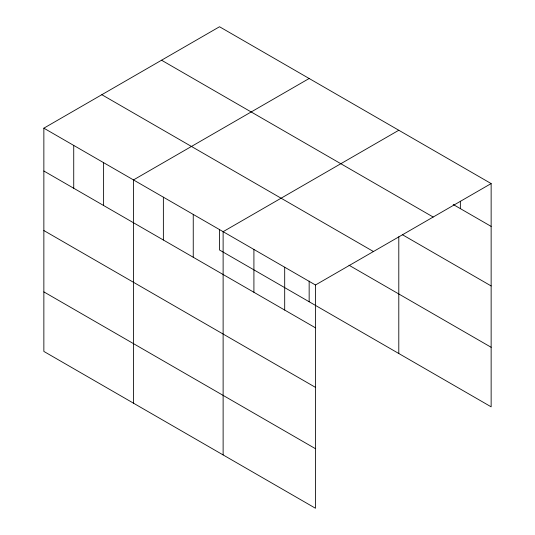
<?xml version="1.0" encoding="UTF-8"?>
<svg xmlns="http://www.w3.org/2000/svg" width="535" height="535" viewBox="0 0 535 535"><rect width="100%" height="100%" fill="white"/><g stroke="black" fill="none" stroke-linecap="round" stroke-linejoin="round"><path stroke-width="0.8" d="M43.857 128.173L315.476 284.995L315.476 508.25L43.857 351.428L43.857 128.173L219.524 26.75L491.143 183.572L491.143 406.827L219.524 250.005L219.524 229.334M309.156 78.498L133.489 179.921L133.489 403.183M398.796 130.252L223.122 231.675L223.122 454.931M315.476 284.995L491.143 183.572M453.205 204.497L491.143 226.405M161.557 60.221L433.176 217.036M402.373 234.691L491.143 285.944M101.824 94.702L373.443 251.524M349.001 265.22L491.143 347.289M43.857 171.006L315.476 327.828M43.857 230.545L315.476 387.367M43.857 291.889L315.476 448.711M460.361 201.22L460.361 208.63M398.796 236.771L398.796 353.508M309.156 281.082L309.156 301.76M284.694 267.219L284.694 310.053M253.911 249.444L253.911 292.277M193.249 214.421L193.249 257.255M163.369 197.174L163.369 240.008M103.609 162.673L103.609 205.507M73.73 145.42L73.73 188.26"/></g></svg>
